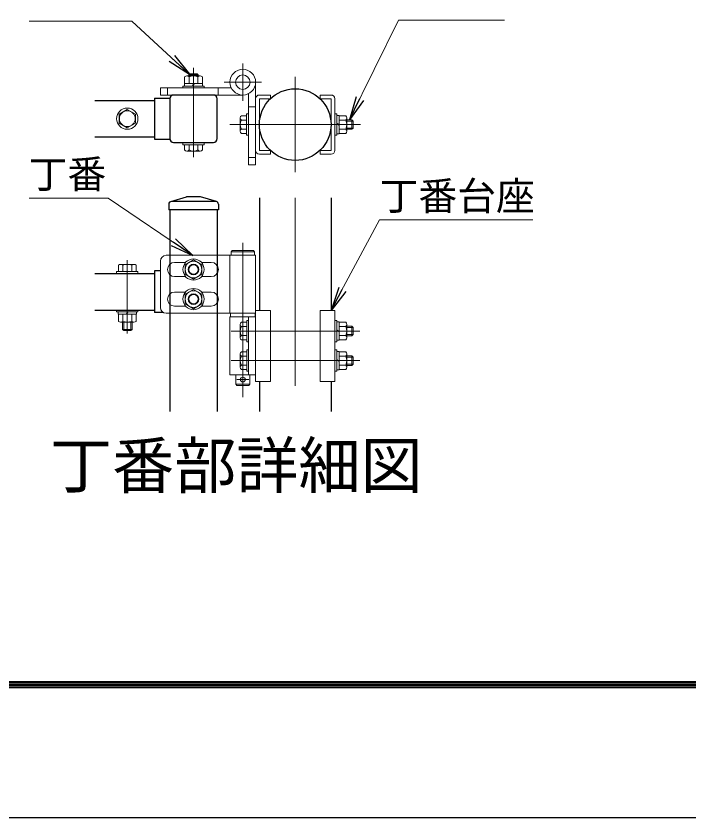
# Model space of a CAD drawing. Units: millimetres, scale not verified. Extents: x -4200 to 4200, y -2970 to 2970.
# Drawn here: x -1759 to -621, y -2970 to -1615 of the extents above; entities that cross this region are included whole.
import ezdxf
from ezdxf.enums import TextEntityAlignment as Align

# ---------------------------------------------------------------- set-up
doc = ezdxf.new("R2010")
doc.units = ezdxf.units.MM
doc.header["$LTSCALE"] = 10
doc.linetypes.add('USER1', pattern=[50.8, 31.75, -6.35, 6.35, -6.35])
doc.layers.add('0-2_0', color=7, linetype='Continuous')
for name, color, linetype, lineweight in [('0-5_D-STR1', 1, 'Continuous', 25), ('0-6_D-BMK', 2, 'USER1', 13), ('0-7_D-STR-TXT', 7, 'Continuous', 13), ('0-8_D-STR3', 3, 'Continuous', 13), ('0-C_D-TTL', 7, 'Continuous', 25), ('0-D_D-TTL-TXT', 7, 'Continuous', 25)]:
    doc.layers.add(name, color=color, linetype=linetype, lineweight=lineweight)
doc.styles.add('ＭＳ ゴシック', font='')
doc.styles.get('ＭＳ ゴシック').set_extended_font_data('MS Gothic')

# ---------------------------------------------------------------- blocks, each defined once
blk = doc.blocks.new('_Open')
at = {"layer": '0-2_0'}
blk.add_line((-10, 1.667), (0, 0), dxfattribs=at)
blk.add_lwpolyline([(-10, -1.667), (0, 0), (-10, 0)], dxfattribs=at)

msp = doc.modelspace()

# ---------------------------------------------------------------- linework, layer by layer
at = {"layer": '0-5_D-STR1'}
for p, q in [((-1625.61, -1757.17), (-1524.8, -1757.17)), ((-1524.79, -1753.27), (-1524.79, -1823.07)), ((-1524.79, -1753.27), (-1498.79, -1753.27)), ((-1524.79, -1753.27), (-1524.79, -1823.07)), ((-1524.79, -1753.27), (-1498.79, -1753.27)), ((-1498.79, -1754.57), (-1498.79, -1821.77)), ((-1425.19, -1748.17), (-1492.39, -1748.17)), ((-1418.79, -1821.77), (-1418.79, -1754.57)), ((-1524.8, -1819.17), (-1625.61, -1819.17)), ((-1524.79, -1823.07), (-1498.79, -1823.07)), ((-1524.79, -1823.07), (-1498.79, -1823.07)), ((-1492.39, -1828.17), (-1425.19, -1828.17)), ((-1497.41, -1928.27), (-1470.8, -1920.05)), ((-1446.8, -1920.05), (-1470.8, -1920.05)), ((-1420.18, -1928.27), (-1446.8, -1920.05)), ((-1347.29, -1922.14), (-1347.29, -2112.06)), ((-1226.29, -1922.14), (-1226.29, -2112.06)), ((-1500.8, -1932.85), (-1500.8, -1942.05)), ((-1420.87, -1928.05), (-1496, -1928.05)), ((-1416.8, -1932.85), (-1416.8, -1942.05)), ((-1416.8, -1942.05), (-1500.8, -1942.05)), ((-1498.8, -1942.05), (-1498.8, -2019.06)), ((-1498.8, -1942.05), (-1498.8, -2283)), ((-1418.8, -1942.05), (-1418.8, -2019.06)), ((-1418.8, -1942.05), (-1418.8, -2283)), ((-1524.8, -2045.56), (-1524.8, -2115.56)), ((-1514.82, -2045.56), (-1524.8, -2045.56)), ((-1498.8, -2034.1), (-1498.8, -2052.02)), ((-1418.8, -2036.45), (-1418.8, -2049.66)), ((-1625.61, -2049.56), (-1524.8, -2049.56)), ((-1498.8, -2084.1), (-1498.8, -2102.02)), ((-1418.8, -2086.45), (-1418.8, -2099.66)), ((-1625.61, -2111.56), (-1524.8, -2111.56)), ((-1510.08, -2115.56), (-1524.8, -2115.56)), ((-1347.29, -2232.06), (-1347.29, -2283)), ((-1226.29, -2232.06), (-1226.29, -2283))]:
    msp.add_line(p, q, dxfattribs=at)
msp.add_circle((-1286.79, -1798.17), 60.5, dxfattribs=at)
for centre, radius, start, end in [((-1492.39, -1754.57), 6.4, 90, 180), ((-1425.19, -1754.57), 6.4, 0, 90), ((-1492.39, -1821.77), 6.4, 180, 270), ((-1425.19, -1821.77), 6.4, 270, 0), ((-1496, -1932.85), 4.8, 90, 180), ((-1421.6, -1932.85), 4.8, 0, 72.84994)]:
    msp.add_arc(centre, radius, start, end, dxfattribs=at)
at = {"layer": '0-6_D-BMK'}
for p, q in [((-1458.8, -1702.17), (-1458.79, -1853.17)), ((-1375.43, -1757.84), (-1375.43, -1695.1)), ((-1286.79, -1717.67), (-1286.79, -1878.67)), ((-1344.06, -1726.47), (-1406.81, -1726.47)), ((-1176.36, -1798.16), (-1397.22, -1798.17)), ((-1286.79, -1922.14), (-1286.79, -2283)), ((-1375.4, -1997.99), (-1375.4, -2258.94)), ((-1570.8, -2151.26), (-1570.8, -2027.08)), ((-1395, -2147.06), (-1177.79, -2147.06)), ((-1395, -2197.06), (-1177.79, -2197.06)), ((-1365.4, -2229.06), (-1385.4, -2229.06))]:
    msp.add_line(p, q, dxfattribs=at)
at = {"layer": '0-7_D-STR-TXT'}
for points in [[(-1736.95, -1623.4), (-1563.35, -1623.4), (-1467.27, -1711.82)], [(-932.79, -1621.66), (-1112.09, -1621.66), (-1194.4, -1788.38)], [(-1736.95, -1922.21), (-1603.35, -1922.21), (-1461.6, -2018.1)], [(-884.85, -1959.14), (-1144.15, -1959.14), (-1225.35, -2110.3)]]:
    msp.add_lwpolyline(points, dxfattribs=at)
at = {"layer": '0-8_D-STR3'}
for p, q in [((-1473.8, -1728.97), (-1473.8, -1717.37)), ((-1470.36, -1715.97), (-1447.27, -1715.97)), ((-1466.8, -1714.17), (-1464.8, -1712.17)), ((-1466.8, -1715.97), (-1466.8, -1714.17)), ((-1466.3, -1728.97), (-1466.3, -1717.37)), ((-1452.8, -1715.97), (-1452.8, -1712.17)), ((-1451.3, -1728.97), (-1451.3, -1717.37)), ((-1450.8, -1715.97), (-1450.8, -1714.17)), ((-1443.8, -1728.97), (-1443.8, -1717.37)), ((-1476.8, -1736.17), (-1476.8, -1732.97)), ((-1476.8, -1732.97), (-1440.8, -1732.97)), ((-1474.2, -1732.97), (-1443.4, -1732.97)), ((-1473.8, -1728.97), (-1443.8, -1728.97)), ((-1460.94, -1732.97), (-1458.63, -1728.97)), ((-1459.55, -1732.97), (-1457.24, -1728.97)), ((-1443.4, -1732.97), (-1443.4, -1728.97)), ((-1440.8, -1736.17), (-1440.8, -1732.97)), ((-1514.85, -1736.17), (-1394.85, -1736.17)), ((-1502.85, -1736.17), (-1502.85, -1748.17)), ((-1440.8, -1736.17), (-1476.8, -1736.17)), ((-1416.85, -1736.17), (-1416.85, -1748.17)), ((-1365.73, -1865.89), (-1365.73, -1745.88)), ((-1328.73, -1754.57), (-1347.33, -1754.57)), ((-1347.33, -1754.57), (-1347.33, -1841.77)), ((-1244.85, -1754.57), (-1244.85, -1748.17)), ((-1244.85, -1748.17), (-1226.25, -1748.17)), ((-1244.85, -1754.57), (-1226.25, -1754.57)), ((-1226.25, -1754.57), (-1226.25, -1841.77)), ((-1219.85, -1754.57), (-1219.85, -1841.77)), ((-1570.8, -1772.67), (-1584.8, -1780.75)), ((-1570.8, -1772.67), (-1556.8, -1780.75)), ((-1365.73, -1767.89), (-1353.73, -1767.89)), ((-1584.8, -1780.75), (-1584.8, -1795.59)), ((-1556.8, -1780.75), (-1556.8, -1795.59)), ((-1379.93, -1786.91), (-1379.93, -1809.43)), ((-1377.77, -1783.17), (-1368.93, -1783.17)), ((-1368.93, -1816.17), (-1368.93, -1780.17)), ((-1368.93, -1783.17), (-1368.93, -1813.17)), ((-1219.85, -1780.17), (-1216.65, -1780.17)), ((-1219.85, -1780.17), (-1219.85, -1816.17)), ((-1216.65, -1780.17), (-1216.65, -1816.17)), ((-1216.65, -1782.77), (-1216.65, -1813.57)), ((-1212.65, -1783.17), (-1201.05, -1783.17)), ((-1212.65, -1783.17), (-1212.65, -1813.17)), ((-1199.65, -1786.61), (-1199.65, -1809.7)), ((-1570.8, -1803.67), (-1584.8, -1795.59)), ((-1570.8, -1803.67), (-1556.8, -1795.59)), ((-1377.77, -1790.65), (-1368.93, -1790.65)), ((-1216.65, -1796.03), (-1212.65, -1798.34)), ((-1216.65, -1797.42), (-1212.65, -1799.73)), ((-1212.65, -1790.67), (-1201.05, -1790.67)), ((-1199.65, -1790.17), (-1190.93, -1790.17)), ((-1190.93, -1790.17), (-1188.93, -1792.17)), ((-1377.77, -1805.69), (-1368.93, -1805.69)), ((-1377.77, -1813.17), (-1368.93, -1813.17)), ((-1216.65, -1813.57), (-1212.65, -1813.57)), ((-1212.65, -1805.67), (-1201.05, -1805.67)), ((-1212.65, -1813.17), (-1201.05, -1813.17)), ((-1199.65, -1804.17), (-1188.93, -1804.17)), ((-1199.65, -1806.17), (-1190.93, -1806.17)), ((-1476.79, -1828.17), (-1440.79, -1828.17)), ((-1476.79, -1832.17), (-1476.79, -1828.17)), ((-1440.79, -1832.17), (-1440.79, -1828.17)), ((-1368.93, -1816.17), (-1365.73, -1816.17)), ((-1219.85, -1816.17), (-1216.65, -1816.17)), ((-1476.79, -1832.17), (-1440.79, -1832.17)), ((-1473.79, -1841.01), (-1473.79, -1832.17)), ((-1473.79, -1832.17), (-1443.79, -1832.17)), ((-1466.3, -1841.01), (-1466.3, -1832.17)), ((-1451.27, -1841.01), (-1451.27, -1832.17)), ((-1443.79, -1841.01), (-1443.79, -1832.17)), ((-1328.73, -1841.77), (-1347.33, -1841.77)), ((-1244.85, -1841.77), (-1226.25, -1841.77)), ((-1470.04, -1843.17), (-1447.53, -1843.17)), ((-1365.73, -1853.89), (-1353.73, -1853.89)), ((-1397.1, -2019.06), (-1504.82, -2019.06)), ((-1353.7, -2019.06), (-1422.3, -2019.06)), ((-1397.1, -2117.06), (-1397.1, -2019.06)), ((-1353.7, -2019.06), (-1397.1, -2019.06)), ((-1393.4, -2011.06), (-1395.4, -2013.06)), ((-1355.4, -2013.06), (-1395.4, -2013.06)), ((-1395.4, -2019.06), (-1395.4, -2013.06)), ((-1355.4, -2019.06), (-1395.4, -2019.06)), ((-1357.4, -2011.06), (-1393.4, -2011.06)), ((-1357.4, -2011.06), (-1355.4, -2013.06)), ((-1355.4, -2019.06), (-1355.4, -2013.06)), ((-1353.7, -2019.06), (-1353.7, -2232.06)), ((-1514.82, -2029.06), (-1514.82, -2107.06)), ((-1472.21, -2031.06), (-1490.82, -2031.06)), ((-1445.38, -2031.06), (-1428.82, -2031.06)), ((-1585.8, -2046.36), (-1585.8, -2035.46)), ((-1582.05, -2034.35), (-1559.55, -2034.35)), ((-1578.3, -2046.36), (-1578.3, -2035.46)), ((-1563.3, -2046.36), (-1563.3, -2035.46)), ((-1555.8, -2046.36), (-1555.8, -2035.46)), ((-1588.8, -2046.36), (-1588.8, -2049.56)), ((-1552.8, -2046.36), (-1588.8, -2046.36)), ((-1552.8, -2049.56), (-1588.8, -2049.56)), ((-1585.8, -2046.36), (-1555.8, -2046.36)), ((-1552.8, -2046.36), (-1552.8, -2049.56)), ((-1472.21, -2055.06), (-1490.82, -2055.06)), ((-1445.38, -2055.06), (-1428.82, -2055.06)), ((-1472.21, -2081.06), (-1490.82, -2081.06)), ((-1445.38, -2081.06), (-1428.82, -2081.06)), ((-1588.8, -2111.56), (-1588.8, -2114.76)), ((-1552.8, -2111.56), (-1588.8, -2111.56)), ((-1552.8, -2111.56), (-1552.8, -2114.76)), ((-1472.21, -2105.06), (-1490.82, -2105.06)), ((-1445.38, -2105.06), (-1428.82, -2105.06)), ((-1353.7, -2112.06), (-1328.7, -2112.06)), ((-1328.7, -2112.06), (-1328.7, -2232.06)), ((-1244.85, -2112.06), (-1244.85, -2232.06)), ((-1219.85, -2112.06), (-1244.85, -2112.06)), ((-1219.85, -2112.06), (-1219.85, -2232.06)), ((-1552.8, -2114.76), (-1588.8, -2114.76)), ((-1585.8, -2118.76), (-1585.8, -2130.66)), ((-1578.3, -2118.76), (-1578.3, -2130.66)), ((-1572.94, -2118.76), (-1570.63, -2114.76)), ((-1571.55, -2118.76), (-1569.24, -2114.76)), ((-1563.3, -2118.76), (-1563.3, -2130.66)), ((-1555.8, -2118.76), (-1555.8, -2130.66)), ((-1397.1, -2117.06), (-1504.82, -2117.06)), ((-1353.7, -2117.06), (-1397.1, -2117.06)), ((-1353.7, -2117.06), (-1397.1, -2117.06)), ((-1397.1, -2221.06), (-1397.1, -2123.06)), ((-1397.1, -2123.06), (-1353.7, -2123.06)), ((-1396.4, -2123.06), (-1396.4, -2117.06)), ((-1396.4, -2117.06), (-1354.4, -2117.06)), ((-1354.4, -2123.06), (-1396.4, -2123.06)), ((-1365.7, -2221.06), (-1365.7, -2123.06)), ((-1354.4, -2123.06), (-1354.4, -2117.06)), ((-1559.55, -2131.76), (-1582.05, -2131.76)), ((-1578.8, -2144.36), (-1578.8, -2131.76)), ((-1576.8, -2146.36), (-1576.8, -2131.76)), ((-1564.8, -2146.36), (-1564.8, -2131.76)), ((-1562.8, -2144.36), (-1562.8, -2131.76)), ((-1379.9, -2135.8), (-1379.9, -2158.32)), ((-1377.74, -2132.06), (-1368.9, -2132.06)), ((-1377.74, -2139.54), (-1368.9, -2139.54)), ((-1368.9, -2165.06), (-1368.9, -2129.06)), ((-1368.9, -2132.06), (-1368.9, -2162.06)), ((-1219.85, -2129.06), (-1216.65, -2129.06)), ((-1219.85, -2165.06), (-1219.85, -2129.06)), ((-1216.65, -2129.06), (-1216.65, -2165.06)), ((-1216.65, -2131.66), (-1216.65, -2162.46)), ((-1212.65, -2132.06), (-1201.05, -2132.06)), ((-1212.65, -2132.06), (-1212.65, -2162.06)), ((-1212.65, -2139.56), (-1201.05, -2139.56)), ((-1199.65, -2135.5), (-1199.65, -2158.59)), ((-1199.65, -2139.06), (-1190.9, -2139.06)), ((-1190.9, -2139.06), (-1188.9, -2141.06)), ((-1576.8, -2146.36), (-1578.8, -2144.36)), ((-1562.8, -2144.36), (-1578.8, -2144.36)), ((-1576.8, -2146.36), (-1564.8, -2146.36)), ((-1562.8, -2144.36), (-1564.8, -2146.36)), ((-1377.74, -2154.57), (-1368.9, -2154.57)), ((-1216.65, -2144.92), (-1212.65, -2147.23)), ((-1216.65, -2146.31), (-1212.65, -2148.62)), ((-1212.65, -2154.56), (-1201.05, -2154.56)), ((-1199.65, -2153.06), (-1188.9, -2153.06)), ((-1377.74, -2162.06), (-1368.9, -2162.06)), ((-1368.9, -2165.06), (-1365.7, -2165.06)), ((-1219.85, -2165.06), (-1216.65, -2165.06)), ((-1216.65, -2162.46), (-1212.65, -2162.46)), ((-1212.65, -2162.06), (-1201.05, -2162.06)), ((-1199.65, -2155.06), (-1190.9, -2155.06)), ((-1368.9, -2215.06), (-1368.9, -2179.06)), ((-1219.85, -2179.06), (-1216.65, -2179.06)), ((-1219.85, -2215.06), (-1219.85, -2179.06)), ((-1216.65, -2179.06), (-1216.65, -2215.06)), ((-1216.65, -2181.66), (-1216.65, -2212.46)), ((-1379.9, -2185.8), (-1379.9, -2208.32)), ((-1377.74, -2182.06), (-1368.9, -2182.06)), ((-1377.74, -2189.54), (-1368.9, -2189.54)), ((-1368.9, -2182.06), (-1368.9, -2212.06)), ((-1216.65, -2194.92), (-1212.65, -2197.23)), ((-1212.65, -2182.06), (-1201.05, -2182.06)), ((-1212.65, -2182.06), (-1212.65, -2212.06)), ((-1212.65, -2189.56), (-1201.05, -2189.56)), ((-1199.65, -2185.5), (-1199.65, -2208.59)), ((-1199.65, -2189.06), (-1190.9, -2189.06)), ((-1190.9, -2189.06), (-1188.9, -2191.06)), ((-1377.74, -2204.57), (-1368.9, -2204.57)), ((-1216.65, -2196.31), (-1212.65, -2198.62)), ((-1212.65, -2204.56), (-1201.05, -2204.56)), ((-1199.65, -2203.06), (-1188.9, -2203.06)), ((-1199.65, -2205.06), (-1190.9, -2205.06)), ((-1353.7, -2221.06), (-1397.1, -2221.06)), ((-1387.4, -2221.06), (-1387.4, -2237.06)), ((-1377.74, -2212.06), (-1368.9, -2212.06)), ((-1368.9, -2215.06), (-1365.7, -2215.06)), ((-1363.4, -2221.06), (-1363.4, -2237.06)), ((-1219.85, -2215.06), (-1216.65, -2215.06)), ((-1216.65, -2212.46), (-1212.65, -2212.46)), ((-1212.65, -2212.06), (-1201.05, -2212.06)), ((-1353.7, -2232.06), (-1328.7, -2232.06)), ((-1219.85, -2232.06), (-1244.85, -2232.06)), ((-1387.4, -2237.06), (-1385.4, -2239.06)), ((-1387.4, -2237.06), (-1363.4, -2237.06)), ((-1385.4, -2239.06), (-1365.4, -2239.06)), ((-1365.4, -2239.06), (-1363.4, -2237.06))]:
    msp.add_line(p, q, dxfattribs=at)
for points in [[(-1466.8, -1714.17), (-1450.8, -1714.17), (-1452.8, -1712.17)], [(-1464.8, -1715.97), (-1464.8, -1712.17), (-1452.8, -1712.17)], [(-1474.2, -1732.97), (-1474.2, -1728.97), (-1443.4, -1728.97)], [(-1353.73, -1726.47), (-1353.73, -1865.89), (-1365.73, -1865.89)], [(-1375.43, -1748.17), (-1514.85, -1748.17), (-1514.85, -1736.17)], [(-1328.73, -1754.57), (-1328.73, -1748.17), (-1347.33, -1748.17)], [(-1368.93, -1780.17), (-1365.73, -1780.17), (-1365.73, -1816.17)], [(-1216.65, -1782.77), (-1212.65, -1782.77), (-1212.65, -1813.57)], [(-1199.65, -1792.17), (-1188.93, -1792.17), (-1188.93, -1804.17)], [(-1190.93, -1790.17), (-1190.93, -1806.17), (-1188.93, -1804.17)], [(-1328.73, -1841.77), (-1328.73, -1848.17), (-1347.33, -1848.17)], [(-1244.85, -1841.77), (-1244.85, -1848.17), (-1226.25, -1848.17)], [(-1586.2, -2118.76), (-1555.4, -2118.76), (-1555.4, -2114.76)], [(-1586.2, -2118.76), (-1586.2, -2114.76), (-1555.4, -2114.76)], [(-1368.9, -2129.06), (-1365.7, -2129.06), (-1365.7, -2165.06)], [(-1216.65, -2131.66), (-1212.65, -2131.66), (-1212.65, -2162.46)], [(-1199.65, -2141.06), (-1188.9, -2141.06), (-1188.9, -2153.06)], [(-1190.9, -2139.06), (-1190.9, -2155.06), (-1188.9, -2153.06)], [(-1368.9, -2179.06), (-1365.7, -2179.06), (-1365.7, -2215.06)], [(-1216.65, -2181.66), (-1212.65, -2181.66), (-1212.65, -2212.46)], [(-1199.65, -2191.06), (-1188.9, -2191.06), (-1188.9, -2203.06)], [(-1190.9, -2189.06), (-1190.9, -2205.06), (-1188.9, -2203.06)]]:
    msp.add_lwpolyline(points, dxfattribs=at)
for points in [[(-1458.8, -2026.86), (-1472.83, -2034.96), (-1472.83, -2051.16), (-1458.8, -2059.26), (-1444.77, -2051.16), (-1444.77, -2034.96)], [(-1458.8, -2076.86), (-1472.83, -2084.96), (-1472.83, -2101.16), (-1458.8, -2109.26), (-1444.77, -2101.16), (-1444.77, -2084.96)]]:
    msp.add_lwpolyline(points, close=True, dxfattribs=at)
for centre, radius in [((-1375.43, -1726.47), 21.7), ((-1375.43, -1726.47), 12.3), ((-1570.8, -1788.17), 18), ((-1570.8, -1788.17), 13.42), ((-1458.8, -2043.06), 18), ((-1458.8, -2043.06), 14.07), ((-1458.8, -2043.06), 9), ((-1458.8, -2043.06), 8), ((-1458.8, -2093.06), 18), ((-1458.8, -2093.06), 14.07), ((-1458.8, -2093.06), 9), ((-1458.8, -2093.06), 8), ((-1375.4, -2229.06), 4)]:
    msp.add_circle(centre, radius, dxfattribs=at)
for centre, radius, start, end in [((-1470.05, -1721.66), 5.7, 48.83491, 131.16509), ((-1458.8, -1736.76), 20.79, 68.85295, 111.14705), ((-1447.55, -1721.66), 5.7, 48.86505, 131.13495), ((-1347.33, -1754.57), 6.4, 90, 180), ((-1226.25, -1754.57), 6.4, 360, 90), ((-1375.61, -1786.91), 4.32, 120, 240), ((-1205.34, -1786.92), 5.7, 318.83491, 41.16509), ((-1365.78, -1798.17), 14.16, 147.93138, 212.06862), ((-1220.44, -1798.17), 20.79, 338.85295, 21.14705), ((-1375.61, -1809.43), 4.32, 120, 240), ((-1205.34, -1809.42), 5.7, 318.86505, 41.13495), ((-1470.04, -1838.85), 4.32, 210, 330), ((-1458.79, -1829.01), 14.16, 237.93138, 302.06862), ((-1447.53, -1838.85), 4.32, 210, 330), ((-1347.33, -1841.77), 6.4, 180, 270), ((-1226.25, -1841.77), 6.4, 270, 0), ((-1504.82, -2029.06), 10, 90, 180), ((-1490.82, -2043.06), 12, 90, 270), ((-1428.82, -2043.06), 12, 270, 90), ((-1582.05, -2041.26), 6.91, 57.13278, 122.86722), ((-1570.8, -2060.34), 25.98, 73.22135, 106.77865), ((-1559.55, -2041.26), 6.91, 57.13278, 122.86722), ((-1490.82, -2093.06), 12, 90, 270), ((-1428.82, -2093.06), 12, 270, 90), ((-1504.82, -2107.06), 10, 180, 270), ((-1582.05, -2124.85), 6.91, 237.13278, 302.86722), ((-1570.8, -2105.78), 25.98, 253.22135, 286.77865), ((-1559.55, -2124.85), 6.91, 237.13278, 302.86722), ((-1375.58, -2135.8), 4.32, 120, 240), ((-1365.74, -2147.06), 14.16, 147.93138, 212.06862), ((-1205.34, -2135.81), 5.7, 318.83491, 41.16509), ((-1220.44, -2147.06), 20.79, 338.85295, 21.14705), ((-1375.58, -2158.32), 4.32, 120, 240), ((-1205.35, -2158.31), 5.7, 318.86505, 41.13495), ((-1375.58, -2185.8), 4.32, 120, 240), ((-1365.74, -2197.06), 14.16, 147.93138, 212.06862), ((-1205.34, -2185.81), 5.7, 318.83491, 41.16509), ((-1220.44, -2197.06), 20.79, 338.85295, 21.14705), ((-1375.58, -2208.32), 4.32, 120, 240), ((-1205.35, -2208.31), 5.7, 318.86505, 41.13495)]:
    msp.add_arc(centre, radius, start, end, dxfattribs=at)
at = {"layer": '0-C_D-TTL', "color": 2}
msp.add_lwpolyline([(-4200.1, 2970.16), (4199.9, 2970.16), (4199.9, -2969.84), (-4200.1, -2969.84)], close=True, dxfattribs=at)
at = {"layer": '0-C_D-TTL'}
for points in [[(-3930.1, 2750.16), (3929.9, 2750.16), (3929.9, -2749.84), (-3930.1, -2749.84)], [(-3927.6, 2747.66), (3927.4, 2747.66), (3927.4, -2747.34), (-3927.6, -2747.34)], [(-3925.1, 2745.16), (3924.9, 2745.16), (3924.9, -2744.84), (-3925.1, -2744.84)], [(-3922.6, 2742.66), (3922.4, 2742.66), (3922.4, -2742.34), (-3922.6, -2742.34)], [(-3920.1, 2740.16), (3919.9, 2740.16), (3919.9, -2739.84), (-3920.1, -2739.84)]]:
    msp.add_lwpolyline(points, close=True, dxfattribs=at)

# ---------------------------------------------------------------- block references
at = {"layer": '0-7_D-STR-TXT', "xscale": 4, "yscale": 4}
for p, rotation in [((-1465.8, -1713.17), 317.37823), ((-1195.29, -1790.17), 243.72339), ((-1459.94, -2019.22), 325.92353), ((-1226.29, -2112.06), 241.75846)]:
    msp.add_blockref('_Open', p, dxfattribs=dict(at, rotation=rotation))

# ---------------------------------------------------------------- texts
at = {"layer": '0-7_D-STR-TXT', "style": 'ＭＳ ゴシック'}
for s, p in [('丁番', (-1737.57, -1920.24)), ('丁番台座', (-1144.03, -1957.19))]:
    msp.add_text(s, height=48.09, dxfattribs=at).set_placement(p, align=Align.BOTTOM_LEFT)
at = {"layer": '0-D_D-TTL-TXT', "style": 'ＭＳ ゴシック'}
msp.add_text('丁番部詳細図', height=76.98, dxfattribs=at).set_placement((-1701.38, -2435.67), align=Align.BOTTOM_LEFT)

doc.saveas('drawing.dxf')
